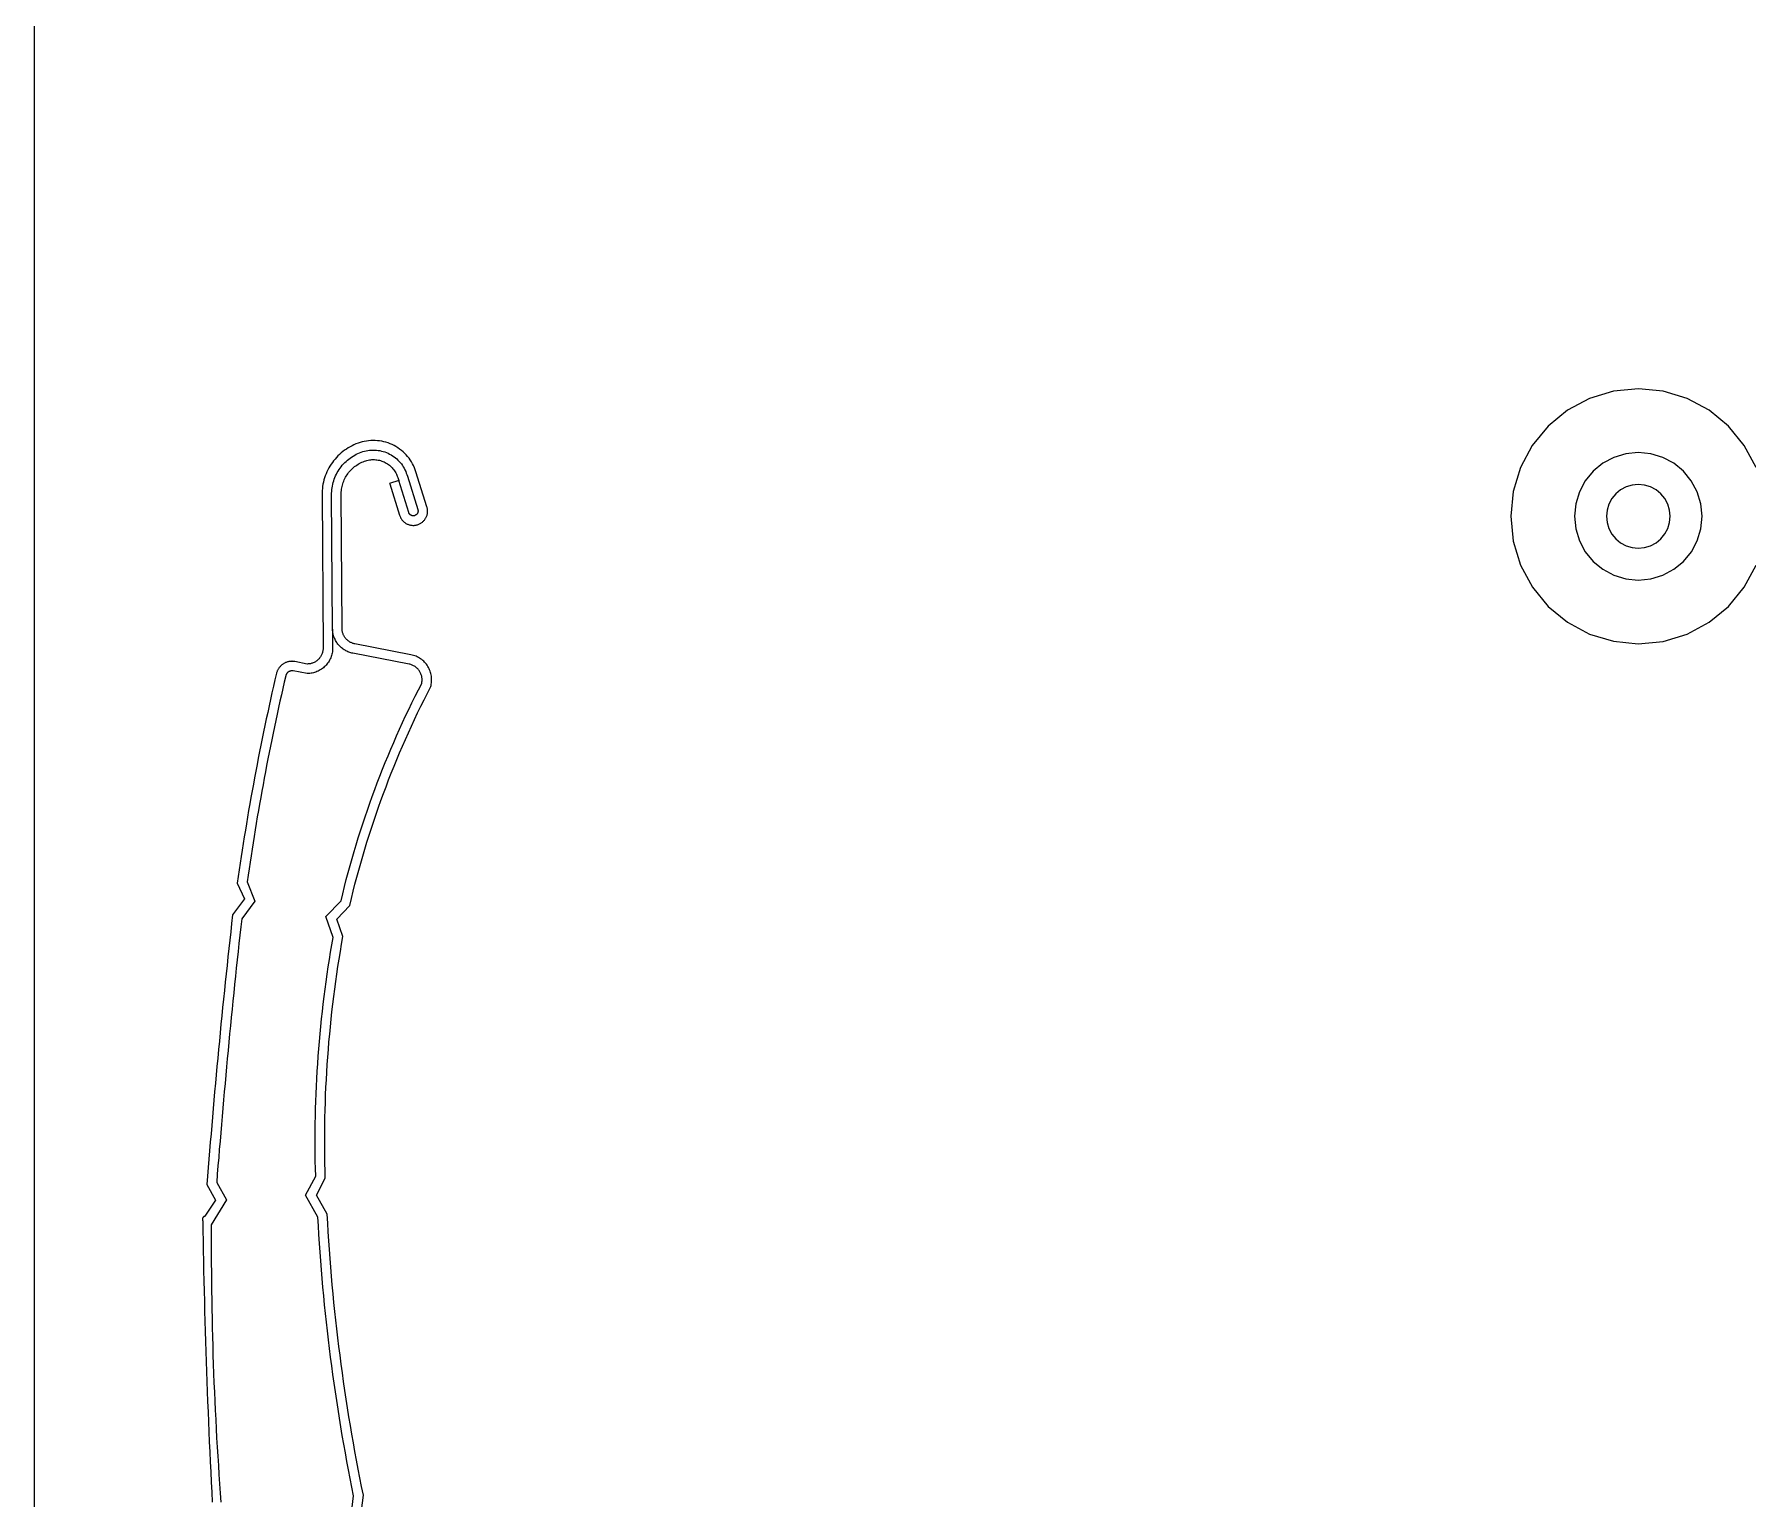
# Model space of a CAD drawing. Header units: centimetres. Extents: x 16433 to 114398, y -50094 to -12305.
# Drawn here: x 66737.44 to 66742.82, y -38604.81 to -38600.21 of the extents above; entities that cross this region are included whole.
import ezdxf

# ---------------------------------------------------------------- set-up
doc = ezdxf.new("R2010")
doc.units = ezdxf.units.CM
doc.header["$LTSCALE"] = 0.5
doc.layers.get('0').update_dxf_attribs({"linetype": 'CONTINUOUS'})
doc.layers.add('0-Coupe A.3', color=7, linetype='CONTINUOUS')

# ---------------------------------------------------------------- blocks, each defined once
blk = doc.blocks.new('Groupe-364-1')
at = {"color": 7, "linetype": 'Continuous', "lineweight": 5}
blk.add_polyline3d([(10393.0286, -46988.468, 0), (10408.2579, -46985.5839, 0)], dxfattribs=at)
blk = doc.blocks.new('Groupe-365-1')
at = {"color": 7, "linetype": 'Continuous', "lineweight": 5}
for points in [[(10403.3088, -46985.5688, 0), (10402.8952, -46985.6499, 0), (10402.8897, -46985.6509, 0), (10402.8841, -46985.6517, 0), (10402.8785, -46985.6523, 0), (10402.8729, -46985.6526, 0), (10402.8673, -46985.6528, 0), (10402.8617, -46985.6527, 0), (10402.8561, -46985.6523, 0), (10402.8505, -46985.6518, 0), (10402.845, -46985.651, 0), (10402.8394, -46985.65, 0), (10402.834, -46985.6488, 0), (10402.8285, -46985.6474, 0), (10402.8232, -46985.6457, 0), (10402.8179, -46985.6439, 0), (10402.8127, -46985.6418, 0), (10402.8075, -46985.6395, 0), (10402.8025, -46985.637, 0), (10402.7976, -46985.6343, 0), (10402.7927, -46985.6315, 0), (10402.788, -46985.6284, 0), (10402.7835, -46985.6251, 0), (10402.779, -46985.6217, 0), (10402.7747, -46985.6181, 0), (10402.7706, -46985.6143, 0), (10402.7666, -46985.6104, 0), (10402.7628, -46985.6063, 0), (10402.7591, -46985.602, 0), (10402.7556, -46985.5976, 0), (10402.7523, -46985.5931, 0), (10402.7492, -46985.5884, 0), (10402.7462, -46985.5836, 0), (10402.7435, -46985.5787, 0), (10402.7411, -46985.5739, 0), (10402.7389, -46985.569, 0), (10402.7369, -46985.5639, 0), (10402.7352, -46985.5588, 0), (10402.7338, -46985.5536, 0), (10402.7326, -46985.5483, 0), (10402.7317, -46985.543, 0), (10402.731, -46985.5377, 0), (10402.7306, -46985.5323, 0), (10402.7305, -46985.5269, 0), (10402.7307, -46985.5215, 0), (10402.731, -46985.5161, 0), (10402.7317, -46985.5107, 0), (10402.7326, -46985.5054, 0), (10402.7338, -46985.5001, 0), (10402.7353, -46985.4949, 0), (10402.737, -46985.4898, 0), (10402.7389, -46985.4848, 0), (10402.7411, -46985.4798, 0), (10402.7435, -46985.475, 0), (10402.7462, -46985.4703, 0), (10402.7491, -46985.4658, 0), (10402.7522, -46985.4613, 0), (10402.7555, -46985.4571, 0), (10402.759, -46985.453, 0), (10402.7628, -46985.4491, 0), (10402.7667, -46985.4454, 0), (10402.7708, -46985.4418, 0), (10402.775, -46985.4385, 0), (10402.7794, -46985.4354, 0), (10402.784, -46985.4325, 0), (10402.7887, -46985.4299, 0), (10402.7935, -46985.4273, 0), (10402.8901, -46985.3757, 0), (10402.8908, -46985.3753, 0), (10402.8915, -46985.375, 0), (10402.8921, -46985.3748, 0), (10402.8928, -46985.3745, 0), (10402.8936, -46985.3743, 0), (10402.8943, -46985.3742, 0), (10402.895, -46985.3741, 0), (10402.8957, -46985.374, 0), (10402.8965, -46985.3739, 0), (10402.8972, -46985.3739, 0), (10402.8979, -46985.3739, 0), (10402.8987, -46985.374, 0), (10402.8994, -46985.3741, 0), (10402.9001, -46985.3742, 0), (10402.9008, -46985.3743, 0), (10402.9016, -46985.3745, 0), (10402.9022, -46985.3748, 0), (10402.9029, -46985.375, 0), (10402.9036, -46985.3753, 0), (10402.9043, -46985.3757, 0), (10402.9049, -46985.376, 0), (10402.9055, -46985.3764, 0), (10402.9061, -46985.3769, 0), (10402.9067, -46985.3773, 0), (10402.9073, -46985.3778, 0), (10402.9078, -46985.3783, 0), (10402.9083, -46985.3788, 0), (10402.9088, -46985.3794, 0), (10402.9092, -46985.38, 0), (10402.9097, -46985.3806, 0), (10402.9101, -46985.3812, 0), (10402.9104, -46985.3818, 0), (10402.9108, -46985.3825, 0), (10402.9111, -46985.3832, 0), (10402.9113, -46985.3839, 0), (10402.9115, -46985.3846, 0), (10402.9117, -46985.3853, 0), (10402.9119, -46985.386, 0), (10402.912, -46985.3867, 0), (10402.9121, -46985.3874, 0), (10402.9122, -46985.3882, 0), (10402.9122, -46985.3889, 0), (10402.9122, -46985.3896, 0), (10402.9121, -46985.3904, 0), (10402.912, -46985.3911, 0), (10402.9119, -46985.3918, 0), (10402.9117, -46985.3925, 0), (10402.9115, -46985.3933, 0), (10402.9113, -46985.394, 0), (10402.911, -46985.3946, 0), (10402.9107, -46985.3953, 0), (10402.9104, -46985.396, 0), (10402.9101, -46985.3966, 0), (10402.9097, -46985.3972, 0), (10402.9092, -46985.3978, 0), (10402.9088, -46985.3984, 0), (10402.9083, -46985.399, 0), (10402.9078, -46985.3995, 0), (10402.9073, -46985.4, 0), (10402.9067, -46985.4005, 0), (10402.9061, -46985.4009, 0), (10402.9055, -46985.4014, 0), (10402.9049, -46985.4018, 0), (10402.9043, -46985.4021, 0), (10402.8116, -46985.4516, 0), (10402.8258, -46985.4781, 0), (10402.827, -46985.4774, 0), (10402.9184, -46985.4286, 0), (10402.9203, -46985.4275, 0), (10402.9222, -46985.4263, 0), (10402.924, -46985.425, 0), (10402.9257, -46985.4237, 0), (10402.9274, -46985.4222, 0), (10402.929, -46985.4207, 0), (10402.9305, -46985.4191, 0), (10402.932, -46985.4175, 0), (10402.9333, -46985.4157, 0), (10402.9346, -46985.4139, 0), (10402.9358, -46985.412, 0), (10402.9369, -46985.4101, 0), (10402.9379, -46985.4081, 0), (10402.9388, -46985.4061, 0), (10402.9396, -46985.4041, 0), (10402.9402, -46985.402, 0), (10402.9408, -46985.3998, 0), (10402.9413, -46985.3977, 0), (10402.9417, -46985.3955, 0), (10402.942, -46985.3933, 0), (10402.9421, -46985.3911, 0), (10402.9422, -46985.3889, 0), (10402.9421, -46985.3867, 0), (10402.942, -46985.3845, 0), (10402.9417, -46985.3823, 0), (10402.9413, -46985.3801, 0), (10402.9408, -46985.378, 0), (10402.9403, -46985.3758, 0), (10402.9396, -46985.3738, 0), (10402.9388, -46985.3717, 0), (10402.9379, -46985.3697, 0), (10402.9369, -46985.3677, 0), (10402.9358, -46985.3658, 0), (10402.9346, -46985.3639, 0), (10402.9333, -46985.3621, 0), (10402.932, -46985.3604, 0), (10402.9305, -46985.3587, 0), (10402.929, -46985.3571, 0), (10402.9274, -46985.3556, 0), (10402.9257, -46985.3541, 0), (10402.924, -46985.3528, 0), (10402.9222, -46985.3515, 0), (10402.9203, -46985.3503, 0), (10402.9184, -46985.3492, 0), (10402.9164, -46985.3482, 0), (10402.9144, -46985.3473, 0), (10402.9124, -46985.3465, 0), (10402.9103, -46985.3458, 0), (10402.9081, -46985.3453, 0), (10402.906, -46985.3448, 0), (10402.9038, -46985.3444, 0), (10402.9016, -46985.3441, 0), (10402.8994, -46985.344, 0), (10402.8972, -46985.3439, 0), (10402.895, -46985.344, 0), (10402.8928, -46985.3441, 0), (10402.8906, -46985.3444, 0), (10402.8884, -46985.3448, 0), (10402.8863, -46985.3452, 0), (10402.8841, -46985.3458, 0), (10402.882, -46985.3465, 0), (10402.88, -46985.3473, 0), (10402.878, -46985.3482, 0), (10402.876, -46985.3492, 0), (10402.7746, -46985.4034, 0), (10402.7686, -46985.4068, 0), (10402.7628, -46985.4105, 0), (10402.7571, -46985.4144, 0), (10402.7517, -46985.4186, 0), (10402.7465, -46985.4231, 0), (10402.7415, -46985.4279, 0), (10402.7368, -46985.4328, 0), (10402.7323, -46985.438, 0), (10402.7281, -46985.4435, 0), (10402.7241, -46985.4491, 0), (10402.7205, -46985.4549, 0), (10402.7171, -46985.4609, 0), (10402.714, -46985.467, 0), (10402.7112, -46985.4733, 0), (10402.7087, -46985.4797, 0), (10402.7066, -46985.4862, 0), (10402.7047, -46985.4928, 0), (10402.7032, -46985.4995, 0), (10402.702, -46985.5063, 0), (10402.7012, -46985.5131, 0), (10402.7007, -46985.52, 0), (10402.7005, -46985.5269, 0), (10402.7007, -46985.5337, 0), (10402.7012, -46985.5406, 0), (10402.702, -46985.5474, 0), (10402.7032, -46985.5542, 0), (10402.7047, -46985.5609, 0), (10402.7065, -46985.5675, 0), (10402.7087, -46985.574, 0), (10402.7112, -46985.5804, 0), (10402.714, -46985.5867, 0), (10402.717, -46985.5929, 0), (10402.7204, -46985.5988, 0), (10402.7239, -46985.6046, 0), (10402.7277, -46985.6103, 0), (10402.7317, -46985.6157, 0), (10402.736, -46985.6211, 0), (10402.7404, -46985.6262, 0), (10402.7451, -46985.6312, 0), (10402.7499, -46985.636, 0), (10402.7549, -46985.6406, 0), (10402.7601, -46985.645, 0), (10402.7655, -46985.6492, 0), (10402.771, -46985.6531, 0), (10402.7767, -46985.6568, 0), (10402.7826, -46985.6603, 0), (10402.7886, -46985.6636, 0), (10402.7947, -46985.6666, 0), (10402.8009, -46985.6694, 0), (10402.8072, -46985.6719, 0), (10402.8136, -46985.6742, 0), (10402.8201, -46985.6762, 0), (10402.8267, -46985.6779, 0), (10402.8333, -46985.6794, 0), (10402.84, -46985.6806, 0), (10402.8468, -46985.6816, 0), (10402.8536, -46985.6822, 0), (10402.8604, -46985.6826, 0), (10402.8672, -46985.6828, 0), (10402.874, -46985.6826, 0), (10402.8808, -46985.6822, 0), (10402.8875, -46985.6815, 0), (10402.8943, -46985.6805, 0), (10402.901, -46985.6793, 0), (10403.372, -46985.587, 0), (10403.3744, -46985.5865, 0), (10403.3769, -46985.5862, 0), (10403.3793, -46985.5861, 0), (10403.3818, -46985.586, 0), (10403.3842, -46985.5861, 0), (10403.3867, -46985.5863, 0), (10403.3891, -46985.5866, 0), (10403.3915, -46985.587, 0), (10403.3939, -46985.5876, 0), (10403.3963, -46985.5882, 0), (10403.3986, -46985.589, 0), (10403.4009, -46985.5899, 0), (10403.4031, -46985.5909, 0), (10403.4053, -46985.592, 0), (10403.4075, -46985.5932, 0), (10403.4095, -46985.5945, 0), (10403.4115, -46985.5959, 0), (10403.4135, -46985.5975, 0), (10403.4153, -46985.5991, 0), (10403.4171, -46985.6008, 0), (10403.4188, -46985.6025, 0), (10403.4204, -46985.6044, 0), (10403.4219, -46985.6064, 0), (10403.4233, -46985.6084, 0), (10403.4246, -46985.6104, 0), (10403.4258, -46985.6126, 0), (10403.4269, -46985.6148, 0), (10403.4279, -46985.617, 0), (10403.4287, -46985.6193, 0), (10403.4295, -46985.6216, 0), (10403.4302, -46985.624, 0), (10403.4307, -46985.6264, 0), (10403.4305, -46985.6658, 0), (10403.4305, -46985.6661, 0), (10403.4305, -46985.6665, 0), (10403.4305, -46985.6669, 0), (10403.4306, -46985.6672, 0), (10403.4306, -46985.6676, 0), (10403.4306, -46985.668, 0), (10403.4306, -46985.6683, 0), (10403.4306, -46985.6687, 0), (10403.4306, -46985.6691, 0), (10403.4307, -46985.6694, 0), (10403.4307, -46985.6698, 0), (10403.4307, -46985.6702, 0), (10403.4307, -46985.6705, 0), (10403.4308, -46985.6709, 0), (10403.4308, -46985.6713, 0), (10403.4309, -46985.6716, 0), (10403.4309, -46985.672, 0), (10403.431, -46985.6724, 0), (10403.431, -46985.6727, 0), (10403.4311, -46985.6731, 0), (10403.4311, -46985.6735, 0), (10403.4312, -46985.6738, 0), (10403.4312, -46985.6742, 0), (10403.4313, -46985.6745, 0), (10403.4313, -46985.6749, 0), (10403.4314, -46985.6753, 0), (10403.4315, -46985.6756, 0), (10403.4316, -46985.676, 0), (10403.4316, -46985.6764, 0), (10403.4317, -46985.6767, 0), (10403.4318, -46985.6771, 0), (10403.4319, -46985.6774, 0), (10403.4324, -46985.6794, 0), (10403.4329, -46985.6813, 0), (10403.4336, -46985.6832, 0), (10403.4343, -46985.685, 0), (10403.4351, -46985.6868, 0), (10403.436, -46985.6886, 0), (10403.4369, -46985.6904, 0), (10403.4379, -46985.6921, 0), (10403.439, -46985.6938, 0), (10403.4402, -46985.6954, 0), (10403.4414, -46985.697, 0), (10403.4426, -46985.6986, 0), (10403.444, -46985.7, 0), (10403.4454, -46985.7015, 0), (10403.4468, -46985.7028, 0), (10403.4483, -46985.7042, 0), (10403.4498, -46985.7054, 0), (10403.4514, -46985.7066, 0), (10403.4531, -46985.7077, 0), (10403.4548, -46985.7088, 0), (10403.4565, -46985.7098, 0), (10403.4583, -46985.7107, 0), (10403.4601, -46985.7116, 0), (10403.4619, -46985.7123, 0), (10403.4638, -46985.7131, 0), (10403.4657, -46985.7137, 0), (10403.4676, -46985.7142, 0), (10403.4695, -46985.7147, 0), (10403.4715, -46985.7151, 0), (10403.4734, -46985.7154, 0), (10403.4754, -46985.7157, 0), (10403.4774, -46985.7159, 0), (10403.4983, -46985.7167, 0), (10403.5192, -46985.7175, 0), (10403.5401, -46985.7182, 0), (10403.5611, -46985.7189, 0), (10403.582, -46985.7195, 0), (10403.6029, -46985.72, 0), (10403.6238, -46985.7205, 0), (10403.6447, -46985.721, 0), (10403.6657, -46985.7214, 0), (10403.6866, -46985.7217, 0), (10403.7075, -46985.7219, 0), (10403.7284, -46985.7221, 0), (10403.7494, -46985.7223, 0), (10403.7703, -46985.7224, 0), (10403.7912, -46985.7224, 0), (10403.8121, -46985.7224, 0), (10403.8331, -46985.7223, 0), (10403.854, -46985.7222, 0), (10403.8749, -46985.7219, 0), (10403.8958, -46985.7217, 0), (10403.9168, -46985.7214, 0), (10403.9377, -46985.721, 0), (10403.9586, -46985.7206, 0), (10403.9795, -46985.7201, 0), (10404.0004, -46985.7195, 0), (10404.0214, -46985.7189, 0), (10404.0423, -46985.7182, 0), (10404.0632, -46985.7175, 0), (10404.0841, -46985.7167, 0), (10404.105, -46985.7159, 0), (10404.1259, -46985.715, 0), (10404.1468, -46985.714, 0), (10404.1916, -46985.6825, 0), (10404.248, -46985.7102, 0), (10404.248, -46985.7102, 0), (10404.2744, -46985.7082, 0), (10404.3009, -46985.7061, 0), (10404.3274, -46985.7041, 0), (10404.3538, -46985.702, 0), (10404.3803, -46985.6999, 0), (10404.4068, -46985.6977, 0), (10404.4332, -46985.6956, 0), (10404.4597, -46985.6934, 0), (10404.4861, -46985.6911, 0), (10404.5126, -46985.6889, 0), (10404.539, -46985.6866, 0), (10404.5655, -46985.6843, 0), (10404.5919, -46985.6819, 0), (10404.6184, -46985.6795, 0), (10404.6448, -46985.6771, 0), (10404.6712, -46985.6747, 0), (10404.6977, -46985.6722, 0), (10404.7241, -46985.6697, 0), (10404.7505, -46985.6672, 0), (10404.7769, -46985.6646, 0), (10404.8034, -46985.6621, 0), (10404.8298, -46985.6594, 0), (10404.8562, -46985.6568, 0), (10404.8826, -46985.6541, 0), (10404.909, -46985.6514, 0), (10404.9354, -46985.6487, 0), (10404.9618, -46985.6459, 0), (10404.9882, -46985.6431, 0), (10405.0146, -46985.6403, 0), (10405.041, -46985.6375, 0), (10405.0674, -46985.6346, 0), (10405.0938, -46985.6317, 0), (10405.1378, -46985.5964, 0), (10405.1933, -46985.6197, 0), (10405.1936, -46985.6202, 0), (10405.1938, -46985.6207, 0), (10405.1941, -46985.6212, 0), (10405.1944, -46985.6216, 0), (10405.1947, -46985.6221, 0), (10405.1951, -46985.6225, 0), (10405.1954, -46985.6229, 0), (10405.1958, -46985.6232, 0), (10405.1963, -46985.6236, 0), (10405.1967, -46985.6239, 0), (10405.1972, -46985.6242, 0), (10405.1976, -46985.6245, 0), (10405.1981, -46985.6247, 0), (10405.1986, -46985.6249, 0), (10405.1991, -46985.6251, 0), (10405.1996, -46985.6253, 0), (10405.2002, -46985.6254, 0), (10405.2007, -46985.6255, 0), (10405.2013, -46985.6255, 0), (10405.2018, -46985.6256, 0), (10405.2023, -46985.6256, 0), (10405.2029, -46985.6255, 0), (10405.2034, -46985.6255, 0), (10405.204, -46985.6254, 0), (10405.2045, -46985.6253, 0), (10405.205, -46985.6251, 0), (10405.2055, -46985.6249, 0), (10405.206, -46985.6247, 0), (10405.2065, -46985.6245, 0), (10405.207, -46985.6242, 0), (10405.2074, -46985.6239, 0), (10405.2079, -46985.6236, 0), (10405.2388, -46985.6172, 0), (10405.2697, -46985.6108, 0), (10405.3006, -46985.6044, 0), (10405.3315, -46985.5979, 0), (10405.3624, -46985.5914, 0), (10405.3932, -46985.5849, 0), (10405.4241, -46985.5782, 0), (10405.4549, -46985.5716, 0), (10405.4858, -46985.5649, 0), (10405.5166, -46985.5582, 0), (10405.5474, -46985.5514, 0), (10405.5783, -46985.5446, 0), (10405.6091, -46985.5377, 0), (10405.6399, -46985.5308, 0), (10405.6706, -46985.5239, 0), (10405.7014, -46985.5169, 0), (10405.7322, -46985.5099, 0), (10405.7629, -46985.5028, 0), (10405.7937, -46985.4957, 0), (10405.8244, -46985.4885, 0), (10405.8552, -46985.4813, 0), (10405.8859, -46985.4741, 0), (10405.9166, -46985.4668, 0), (10405.9473, -46985.4595, 0), (10405.978, -46985.4521, 0), (10406.0087, -46985.4447, 0), (10406.0393, -46985.4372, 0), (10406.07, -46985.4297, 0)], [(10406.0329, -46984.9638, 0), (10405.9601, -46984.968, 0), (10405.9344, -46984.9786, 0), (10405.9086, -46984.989, 0), (10405.8828, -46984.9992, 0), (10405.8569, -46985.0094, 0), (10405.831, -46985.0194, 0), (10405.8051, -46985.0293, 0), (10405.779, -46985.0391, 0), (10405.753, -46985.0488, 0), (10405.7269, -46985.0583, 0), (10405.7007, -46985.0678, 0), (10405.6745, -46985.077, 0), (10405.6483, -46985.0862, 0), (10405.622, -46985.0953, 0), (10405.5957, -46985.1042, 0), (10405.5693, -46985.113, 0), (10405.5429, -46985.1217, 0), (10405.5165, -46985.1302, 0), (10405.49, -46985.1387, 0), (10405.4635, -46985.147, 0), (10405.4369, -46985.1552, 0), (10405.4103, -46985.1632, 0), (10405.3837, -46985.1712, 0), (10405.357, -46985.179, 0), (10405.3303, -46985.1866, 0), (10405.3035, -46985.1942, 0), (10405.2767, -46985.2016, 0), (10405.2499, -46985.2089, 0), (10405.2231, -46985.2161, 0), (10405.1962, -46985.2232, 0), (10405.1693, -46985.2301, 0), (10405.1423, -46985.2369, 0), (10405.1153, -46985.2435, 0), (10405.0627, -46985.2879, 0), (10405.0058, -46985.2704, 0), (10404.9826, -46985.2755, 0), (10404.9593, -46985.2805, 0), (10404.9359, -46985.2853, 0), (10404.9126, -46985.2899, 0), (10404.8892, -46985.2944, 0), (10404.8658, -46985.2987, 0), (10404.8424, -46985.3029, 0), (10404.8189, -46985.3069, 0), (10404.7954, -46985.3108, 0), (10404.7719, -46985.3145, 0), (10404.7484, -46985.3181, 0), (10404.7248, -46985.3215, 0), (10404.7012, -46985.3247, 0), (10404.6776, -46985.3278, 0), (10404.654, -46985.3308, 0), (10404.6304, -46985.3336, 0), (10404.6067, -46985.3362, 0), (10404.583, -46985.3387, 0), (10404.5593, -46985.341, 0), (10404.5356, -46985.3432, 0), (10404.5119, -46985.3452, 0), (10404.4882, -46985.3471, 0), (10404.4644, -46985.3488, 0), (10404.4407, -46985.3503, 0), (10404.4169, -46985.3517, 0), (10404.3931, -46985.353, 0), (10404.3693, -46985.3541, 0), (10404.3456, -46985.355, 0), (10404.3218, -46985.3558, 0), (10404.298, -46985.3564, 0), (10404.2742, -46985.3569, 0), (10404.2504, -46985.3572, 0), (10404.1996, -46985.3862, 0), (10404.1504, -46985.3545, 0), (10404.1275, -46985.3534, 0), (10404.1046, -46985.3521, 0), (10404.0817, -46985.3507, 0), (10404.0588, -46985.3491, 0), (10404.0359, -46985.3473, 0), (10404.0131, -46985.3453, 0), (10403.9902, -46985.3431, 0), (10403.9674, -46985.3408, 0), (10403.9446, -46985.3383, 0), (10403.9218, -46985.3356, 0), (10403.8991, -46985.3328, 0), (10403.8763, -46985.3297, 0), (10403.8536, -46985.3265, 0), (10403.8309, -46985.3231, 0), (10403.8083, -46985.3196, 0), (10403.7856, -46985.3158, 0), (10403.763, -46985.3119, 0), (10403.7405, -46985.3079, 0), (10403.7179, -46985.3036, 0), (10403.6954, -46985.2992, 0), (10403.6729, -46985.2946, 0), (10403.6505, -46985.2898, 0), (10403.6281, -46985.2848, 0), (10403.6057, -46985.2797, 0), (10403.5834, -46985.2744, 0), (10403.5611, -46985.269, 0), (10403.5389, -46985.2633, 0), (10403.5167, -46985.2575, 0), (10403.4946, -46985.2515, 0), (10403.4725, -46985.2454, 0), (10403.4504, -46985.239, 0), (10403.4284, -46985.2325, 0), (10403.4243, -46985.2323, 0), (10403.4202, -46985.2323, 0), (10403.416, -46985.2325, 0), (10403.4119, -46985.2329, 0), (10403.4078, -46985.2335, 0), (10403.4038, -46985.2343, 0), (10403.3998, -46985.2353, 0), (10403.3959, -46985.2365, 0), (10403.392, -46985.238, 0), (10403.3882, -46985.2396, 0), (10403.3845, -46985.2414, 0), (10403.3809, -46985.2434, 0), (10403.3774, -46985.2456, 0), (10403.374, -46985.248, 0), (10403.3708, -46985.2505, 0), (10403.3676, -46985.2533, 0), (10403.3647, -46985.2561, 0), (10403.3619, -46985.2591, 0), (10403.3592, -46985.2623, 0), (10403.3567, -46985.2656, 0), (10403.3544, -46985.269, 0), (10403.3522, -46985.2725, 0), (10403.3503, -46985.2762, 0), (10403.3485, -46985.2799, 0), (10403.3469, -46985.2837, 0), (10403.3456, -46985.2876, 0), (10403.3444, -46985.2916, 0), (10403.3434, -46985.2956, 0), (10403.3427, -46985.2996, 0), (10403.3421, -46985.3037, 0), (10403.3418, -46985.3078, 0), (10403.3417, -46985.312, 0), (10403.341, -46985.4909, 0), (10403.3409, -46985.4931, 0), (10403.3408, -46985.4952, 0), (10403.3406, -46985.4974, 0), (10403.3402, -46985.4995, 0), (10403.3398, -46985.5016, 0), (10403.3393, -46985.5037, 0), (10403.3387, -46985.5057, 0), (10403.338, -46985.5078, 0), (10403.3372, -46985.5098, 0), (10403.3364, -46985.5117, 0), (10403.3354, -46985.5137, 0), (10403.3344, -46985.5155, 0), (10403.3333, -46985.5174, 0), (10403.3321, -46985.5192, 0), (10403.3309, -46985.5209, 0), (10403.3295, -46985.5226, 0), (10403.3281, -46985.5242, 0), (10403.3267, -46985.5258, 0), (10403.3251, -46985.5273, 0), (10403.3235, -46985.5287, 0), (10403.3219, -46985.5301, 0), (10403.3202, -46985.5314, 0), (10403.3184, -46985.5326, 0), (10403.3166, -46985.5337, 0), (10403.3147, -46985.5348, 0), (10403.3128, -46985.5357, 0), (10403.3108, -46985.5366, 0), (10403.3089, -46985.5375, 0), (10403.3068, -46985.5382, 0), (10403.3048, -46985.5388, 0), (10403.3027, -46985.5394, 0), (10403.3006, -46985.5398, 0), (10402.8894, -46985.6204, 0), (10402.8851, -46985.6213, 0), (10402.8807, -46985.6219, 0), (10402.8763, -46985.6224, 0), (10402.8719, -46985.6226, 0), (10402.8675, -46985.6228, 0), (10402.8631, -46985.6227, 0), (10402.8587, -46985.6224, 0), (10402.8543, -46985.622, 0), (10402.8499, -46985.6214, 0), (10402.8455, -46985.6206, 0), (10402.8412, -46985.6197, 0), (10402.8369, -46985.6186, 0), (10402.8327, -46985.6173, 0), (10402.8285, -46985.6158, 0), (10402.8244, -46985.6142, 0), (10402.8204, -46985.6124, 0), (10402.8164, -46985.6105, 0), (10402.8125, -46985.6083, 0), (10402.8087, -46985.6061, 0), (10402.805, -46985.6037, 0), (10402.8014, -46985.6011, 0), (10402.798, -46985.5984, 0), (10402.7946, -46985.5956, 0), (10402.7913, -46985.5926, 0), (10402.7882, -46985.5895, 0), (10402.7851, -46985.5863, 0), (10402.7823, -46985.5829, 0), (10402.7795, -46985.5794, 0), (10402.7769, -46985.5759, 0), (10402.7744, -46985.5722, 0), (10402.7721, -46985.5684, 0), (10402.77, -46985.5646, 0), (10402.7682, -46985.5611, 0), (10402.7666, -46985.5575, 0), (10402.7652, -46985.5538, 0), (10402.764, -46985.5501, 0), (10402.7629, -46985.5463, 0), (10402.7621, -46985.5425, 0), (10402.7614, -46985.5386, 0), (10402.7609, -46985.5347, 0), (10402.7606, -46985.5308, 0), (10402.7605, -46985.5269, 0), (10402.7606, -46985.5229, 0), (10402.7609, -46985.519, 0), (10402.7614, -46985.5151, 0), (10402.7621, -46985.5113, 0), (10402.7629, -46985.5074, 0), (10402.764, -46985.5036, 0), (10402.7652, -46985.4999, 0), (10402.7666, -46985.4963, 0), (10402.7682, -46985.4927, 0), (10402.77, -46985.4892, 0), (10402.7719, -46985.4857, 0), (10402.774, -46985.4824, 0), (10402.7763, -46985.4792, 0), (10402.7787, -46985.4761, 0), (10402.7813, -46985.4731, 0), (10402.784, -46985.4703, 0), (10402.7868, -46985.4676, 0), (10402.7898, -46985.465, 0), (10402.7929, -46985.4626, 0), (10402.7961, -46985.4604, 0), (10402.7994, -46985.4583, 0), (10402.8028, -46985.4563, 0), (10402.8116, -46985.4516, 0)], [(10406.0486, -46984.9929, 0), (10405.9682, -46984.9976, 0), (10405.9426, -46985.008, 0), (10405.917, -46985.0183, 0), (10405.8914, -46985.0284, 0), (10405.8657, -46985.0385, 0), (10405.8399, -46985.0484, 0), (10405.8141, -46985.0582, 0), (10405.7883, -46985.0679, 0), (10405.7624, -46985.0774, 0), (10405.7365, -46985.0869, 0), (10405.7105, -46985.0962, 0), (10405.6845, -46985.1054, 0), (10405.6585, -46985.1145, 0), (10405.6324, -46985.1234, 0), (10405.6063, -46985.1323, 0), (10405.5801, -46985.141, 0), (10405.5539, -46985.1496, 0), (10405.5276, -46985.1581, 0), (10405.5014, -46985.1665, 0), (10405.475, -46985.1747, 0), (10405.4487, -46985.1828, 0), (10405.4223, -46985.1908, 0), (10405.3958, -46985.1987, 0), (10405.3694, -46985.2065, 0), (10405.3428, -46985.2141, 0), (10405.3163, -46985.2216, 0), (10405.2897, -46985.229, 0), (10405.2631, -46985.2363, 0), (10405.2365, -46985.2434, 0), (10405.2098, -46985.2504, 0), (10405.1831, -46985.2573, 0), (10405.1564, -46985.2641, 0), (10405.1296, -46985.2708, 0), (10405.0695, -46985.3214, 0), (10405.0046, -46985.3014, 0), (10404.9816, -46985.3064, 0), (10404.9586, -46985.3112, 0), (10404.9355, -46985.3159, 0), (10404.9124, -46985.3204, 0), (10404.8893, -46985.3248, 0), (10404.8662, -46985.3291, 0), (10404.8431, -46985.3332, 0), (10404.8199, -46985.3371, 0), (10404.7967, -46985.3409, 0), (10404.7734, -46985.3446, 0), (10404.7502, -46985.3481, 0), (10404.7269, -46985.3514, 0), (10404.7036, -46985.3546, 0), (10404.6803, -46985.3577, 0), (10404.657, -46985.3606, 0), (10404.6336, -46985.3634, 0), (10404.6102, -46985.366, 0), (10404.5869, -46985.3684, 0), (10404.5635, -46985.3707, 0), (10404.54, -46985.3729, 0), (10404.5166, -46985.3749, 0), (10404.4932, -46985.3768, 0), (10404.4697, -46985.3785, 0), (10404.4463, -46985.3801, 0), (10404.4228, -46985.3815, 0), (10404.3993, -46985.3827, 0), (10404.3758, -46985.3839, 0), (10404.3523, -46985.3848, 0), (10404.3288, -46985.3856, 0), (10404.3053, -46985.3863, 0), (10404.2818, -46985.3868, 0), (10404.2583, -46985.3872, 0), (10404.1986, -46985.4213, 0), (10404.1408, -46985.384, 0), (10404.1181, -46985.3829, 0), (10404.0953, -46985.3816, 0), (10404.0726, -46985.3801, 0), (10404.0499, -46985.3784, 0), (10404.0271, -46985.3766, 0), (10404.0044, -46985.3745, 0), (10403.9817, -46985.3724, 0), (10403.9591, -46985.37, 0), (10403.9364, -46985.3675, 0), (10403.9138, -46985.3648, 0), (10403.8912, -46985.3619, 0), (10403.8686, -46985.3589, 0), (10403.846, -46985.3557, 0), (10403.8235, -46985.3523, 0), (10403.801, -46985.3487, 0), (10403.7785, -46985.345, 0), (10403.756, -46985.3411, 0), (10403.7336, -46985.337, 0), (10403.7112, -46985.3328, 0), (10403.6889, -46985.3284, 0), (10403.6665, -46985.3238, 0), (10403.6442, -46985.319, 0), (10403.622, -46985.3141, 0), (10403.5998, -46985.309, 0), (10403.5776, -46985.3038, 0), (10403.5555, -46985.2984, 0), (10403.5334, -46985.2928, 0), (10403.5113, -46985.287, 0), (10403.4893, -46985.2811, 0), (10403.4673, -46985.275, 0), (10403.4454, -46985.2687, 0), (10403.4236, -46985.2623, 0), (10403.421, -46985.2623, 0), (10403.4185, -46985.2624, 0), (10403.416, -46985.2626, 0), (10403.4136, -46985.2629, 0), (10403.4111, -46985.2634, 0), (10403.4087, -46985.264, 0), (10403.4063, -46985.2647, 0), (10403.4039, -46985.2655, 0), (10403.4016, -46985.2665, 0), (10403.3993, -46985.2675, 0), (10403.3971, -46985.2687, 0), (10403.3949, -46985.27, 0), (10403.3928, -46985.2714, 0), (10403.3908, -46985.2729, 0), (10403.3889, -46985.2745, 0), (10403.387, -46985.2762, 0), (10403.3853, -46985.278, 0), (10403.3836, -46985.2798, 0), (10403.382, -46985.2818, 0), (10403.3806, -46985.2838, 0), (10403.3792, -46985.2859, 0), (10403.3779, -46985.2881, 0), (10403.3768, -46985.2903, 0), (10403.3757, -46985.2926, 0), (10403.3748, -46985.2949, 0), (10403.374, -46985.2973, 0), (10403.3733, -46985.2997, 0), (10403.3727, -46985.3021, 0), (10403.3723, -46985.3046, 0), (10403.3719, -46985.3071, 0), (10403.3717, -46985.3096, 0), (10403.3717, -46985.3121, 0), (10403.371, -46985.4921, 0), (10403.3709, -46985.4954, 0), (10403.3706, -46985.4987, 0), (10403.3702, -46985.502, 0), (10403.3697, -46985.5053, 0), (10403.369, -46985.5085, 0), (10403.3682, -46985.5117, 0), (10403.3673, -46985.5148, 0), (10403.3662, -46985.518, 0), (10403.365, -46985.521, 0), (10403.3637, -46985.5241, 0), (10403.3623, -46985.527, 0), (10403.3607, -46985.5299, 0), (10403.3591, -46985.5328, 0), (10403.3573, -46985.5356, 0), (10403.3554, -46985.5382, 0), (10403.3534, -46985.5409, 0), (10403.3512, -46985.5434, 0), (10403.349, -46985.5458, 0), (10403.3467, -46985.5482, 0), (10403.3443, -46985.5504, 0), (10403.3418, -46985.5526, 0), (10403.3392, -46985.5546, 0), (10403.3365, -46985.5565, 0), (10403.3338, -46985.5584, 0), (10403.331, -46985.5601, 0), (10403.3281, -46985.5616, 0), (10403.3251, -46985.5631, 0), (10403.3221, -46985.5645, 0), (10403.319, -46985.5657, 0), (10403.3159, -46985.5668, 0), (10403.3128, -46985.5677, 0), (10403.3096, -46985.5686, 0), (10403.3088, -46985.5688, 0), (10403.3668, -46985.5574, 0), (10403.3707, -46985.5568, 0), (10403.3746, -46985.5563, 0), (10403.3785, -46985.5561, 0), (10403.3824, -46985.556, 0), (10403.3863, -46985.5562, 0), (10403.3902, -46985.5565, 0), (10403.3941, -46985.557, 0), (10403.3979, -46985.5577, 0), (10403.4017, -46985.5586, 0), (10403.4055, -46985.5597, 0), (10403.4092, -46985.5609, 0), (10403.4128, -46985.5623, 0), (10403.4164, -46985.564, 0), (10403.4198, -46985.5657, 0), (10403.4232, -46985.5677, 0), (10403.4265, -46985.5698, 0), (10403.4297, -46985.5721, 0), (10403.4327, -46985.5745, 0), (10403.4357, -46985.5771, 0), (10403.4385, -46985.5798, 0), (10403.4412, -46985.5826, 0), (10403.4437, -46985.5856, 0), (10403.4461, -46985.5887, 0), (10403.4483, -46985.5919, 0), (10403.4504, -46985.5952, 0), (10403.4523, -46985.5986, 0), (10403.4541, -46985.6021, 0), (10403.4556, -46985.6057, 0), (10403.457, -46985.6093, 0), (10403.4583, -46985.613, 0), (10403.4593, -46985.6168, 0), (10403.4601, -46985.6206, 0), (10403.4605, -46985.6659, 0), (10403.4606, -46985.6668, 0), (10403.4606, -46985.6678, 0), (10403.4607, -46985.6687, 0), (10403.4609, -46985.6696, 0), (10403.4611, -46985.6706, 0), (10403.4613, -46985.6715, 0), (10403.4616, -46985.6724, 0), (10403.4619, -46985.6733, 0), (10403.4623, -46985.6741, 0), (10403.4627, -46985.675, 0), (10403.4632, -46985.6758, 0), (10403.4636, -46985.6766, 0), (10403.4642, -46985.6774, 0), (10403.4647, -46985.6782, 0), (10403.4653, -46985.6789, 0), (10403.4659, -46985.6796, 0), (10403.4666, -46985.6803, 0), (10403.4673, -46985.6809, 0), (10403.468, -46985.6815, 0), (10403.4688, -46985.6821, 0), (10403.4695, -46985.6827, 0), (10403.4703, -46985.6832, 0), (10403.4712, -46985.6836, 0), (10403.472, -46985.684, 0), (10403.4729, -46985.6844, 0), (10403.4738, -46985.6848, 0), (10403.4747, -46985.6851, 0), (10403.4756, -46985.6853, 0), (10403.4765, -46985.6855, 0), (10403.4774, -46985.6857, 0), (10403.4784, -46985.6858, 0), (10403.4793, -46985.6859, 0), (10403.4998, -46985.6867, 0), (10403.5204, -46985.6875, 0), (10403.5409, -46985.6882, 0), (10403.5615, -46985.6889, 0), (10403.582, -46985.6895, 0), (10403.6026, -46985.69, 0), (10403.6231, -46985.6905, 0), (10403.6437, -46985.6909, 0), (10403.6642, -46985.6913, 0), (10403.6848, -46985.6916, 0), (10403.7053, -46985.6919, 0), (10403.7259, -46985.6921, 0), (10403.7464, -46985.6922, 0), (10403.767, -46985.6923, 0), (10403.7876, -46985.6923, 0), (10403.8081, -46985.6923, 0), (10403.8287, -46985.6922, 0), (10403.8492, -46985.6921, 0), (10403.8698, -46985.6919, 0), (10403.8903, -46985.6917, 0), (10403.9109, -46985.6914, 0), (10403.9314, -46985.691, 0), (10403.952, -46985.6906, 0), (10403.9725, -46985.6901, 0), (10403.9931, -46985.6896, 0), (10404.0136, -46985.689, 0), (10404.0342, -46985.6884, 0), (10404.0547, -46985.6877, 0), (10404.0753, -46985.6869, 0), (10404.0958, -46985.6861, 0), (10404.1164, -46985.6852, 0), (10404.1369, -46985.6843, 0), (10404.1925, -46985.6495, 0), (10404.2543, -46985.6798, 0), (10404.2802, -46985.6779, 0), (10404.3061, -46985.6758, 0), (10404.332, -46985.6738, 0), (10404.3578, -46985.6717, 0), (10404.3837, -46985.6696, 0), (10404.4096, -46985.6675, 0), (10404.4355, -46985.6654, 0), (10404.4614, -46985.6632, 0), (10404.4873, -46985.661, 0), (10404.5131, -46985.6588, 0), (10404.539, -46985.6565, 0), (10404.5649, -46985.6542, 0), (10404.5908, -46985.6519, 0), (10404.6166, -46985.6496, 0), (10404.6425, -46985.6472, 0), (10404.6684, -46985.6448, 0), (10404.6942, -46985.6424, 0), (10404.7201, -46985.6399, 0), (10404.7459, -46985.6375, 0), (10404.7718, -46985.635, 0), (10404.7976, -46985.6324, 0), (10404.8235, -46985.6299, 0), (10404.8493, -46985.6273, 0), (10404.8752, -46985.6247, 0), (10404.901, -46985.6221, 0), (10404.9268, -46985.6194, 0), (10404.9527, -46985.6167, 0), (10404.9785, -46985.614, 0), (10405.0043, -46985.6112, 0), (10405.0302, -46985.6085, 0), (10405.056, -46985.6057, 0), (10405.0818, -46985.6028, 0), (10405.1295, -46985.5625, 0), (10405.2161, -46985.5949, 0), (10405.277, -46985.5832, 0), (10405.3053, -46985.5778, 0), (10405.3337, -46985.5723, 0), (10405.362, -46985.5668, 0), (10405.3904, -46985.5612, 0), (10405.4187, -46985.5554, 0), (10405.447, -46985.5497, 0), (10405.4753, -46985.5438, 0), (10405.5035, -46985.5379, 0), (10405.5318, -46985.5319, 0), (10405.56, -46985.5258, 0), (10405.5883, -46985.5196, 0), (10405.6165, -46985.5134, 0), (10405.6446, -46985.507, 0), (10405.6728, -46985.5006, 0), (10405.701, -46985.4942, 0), (10405.7291, -46985.4876, 0), (10405.7572, -46985.481, 0), (10405.7853, -46985.4743, 0), (10405.8134, -46985.4675, 0), (10405.8415, -46985.4607, 0), (10405.8695, -46985.4538, 0), (10405.8975, -46985.4468, 0), (10405.9255, -46985.4397, 0), (10405.9535, -46985.4325, 0), (10405.9815, -46985.4253, 0), (10406.0094, -46985.418, 0), (10406.0374, -46985.4106, 0), (10406.0653, -46985.4032, 0)]]:
    blk.add_polyline3d(points, dxfattribs=at)
blk = doc.blocks.new('Groupe-367-1')
at = {"color": 7}
blk.add_blockref('Groupe-365-1', (0, 0), dxfattribs=at)
blk = doc.blocks.new('Groupe-368-1')
at = {"color": 7, "linetype": 'Continuous', "lineweight": 5}
for points in [[(10402.2726, -46982.0023, 0), (10402.3479, -46981.9802, 0), (10402.4174, -46981.9439, 0), (10402.4784, -46981.8947, 0), (10402.5287, -46981.8346, 0), (10402.5663, -46981.7658, 0), (10402.5898, -46981.6909, 0), (10402.5982, -46981.613, 0), (10402.5912, -46981.5349, 0), (10402.5692, -46981.4596, 0), (10402.5328, -46981.3901, 0), (10402.4836, -46981.3291, 0), (10402.4235, -46981.2788, 0), (10402.3547, -46981.2412, 0), (10402.2799, -46981.2177, 0)], [(10401.9791, -46981.2747, 0), (10401.918, -46981.3239, 0), (10401.8677, -46981.384, 0), (10401.8301, -46981.4528, 0), (10401.8066, -46981.5277, 0), (10401.7982, -46981.6056, 0), (10401.8052, -46981.6837, 0), (10401.8273, -46981.759, 0), (10401.8636, -46981.8285, 0), (10401.9128, -46981.8895, 0), (10401.9729, -46981.9398, 0), (10402.0418, -46981.9774, 0), (10402.1166, -46982.0009, 0), (10402.1945, -46982.0093, 0), (10402.2726, -46982.0023, 0)], [(10402.2354, -46981.8058, 0), (10402.2731, -46981.7948, 0), (10402.3078, -46981.7766, 0), (10402.3383, -46981.752, 0), (10402.3635, -46981.7219, 0), (10402.3823, -46981.6875, 0), (10402.394, -46981.6501, 0), (10402.3982, -46981.6111, 0), (10402.3947, -46981.5721, 0), (10402.3837, -46981.5345, 0), (10402.3655, -46981.4997, 0), (10402.3409, -46981.4692, 0), (10402.3109, -46981.444, 0), (10402.2765, -46981.4252, 0), (10402.239, -46981.4135, 0), (10402.2001, -46981.4093, 0), (10402.161, -46981.4128, 0), (10402.1234, -46981.4238, 0), (10402.0886, -46981.442, 0), (10402.0581, -46981.4666, 0), (10402.033, -46981.4967, 0), (10402.0142, -46981.5311, 0), (10402.0024, -46981.5685, 0), (10401.9982, -46981.6075, 0), (10402.0017, -46981.6465, 0), (10402.0127, -46981.6841, 0), (10402.0309, -46981.7189, 0), (10402.0555, -46981.7494, 0), (10402.0856, -46981.7746, 0), (10402.12, -46981.7934, 0), (10402.1574, -46981.8051, 0), (10402.1964, -46981.8093, 0), (10402.2354, -46981.8058, 0)], [(10402.2168, -46981.7075, 0), (10402.2356, -46981.702, 0), (10402.253, -46981.6929, 0), (10402.2683, -46981.6806, 0), (10402.2809, -46981.6656, 0), (10402.2903, -46981.6484, 0), (10402.2961, -46981.6297, 0), (10402.2982, -46981.6102, 0), (10402.2965, -46981.5907, 0), (10402.291, -46981.5719, 0), (10402.2819, -46981.5545, 0), (10402.2696, -46981.5392, 0), (10402.2545, -46981.5267, 0), (10402.2373, -46981.5173, 0), (10402.2186, -46981.5114, 0), (10402.1991, -46981.5093, 0), (10402.1796, -46981.511, 0), (10402.1608, -46981.5166, 0), (10402.1434, -46981.5256, 0), (10402.1282, -46981.5379, 0), (10402.1156, -46981.553, 0), (10402.1062, -46981.5702, 0), (10402.1003, -46981.5889, 0), (10402.0982, -46981.6084, 0), (10402.1, -46981.6279, 0), (10402.1055, -46981.6467, 0), (10402.1146, -46981.6641, 0), (10402.1269, -46981.6793, 0), (10402.1419, -46981.6919, 0), (10402.1591, -46981.7013, 0), (10402.1778, -46981.7072, 0), (10402.1973, -46981.7093, 0), (10402.2168, -46981.7075, 0)]]:
    blk.add_polyline3d(points, dxfattribs=at)
blk = doc.blocks.new('Groupe-369-1')
at = {"color": 7}
for name in ['Groupe-368-1', 'Groupe-364-1', 'Groupe-367-1']:
    blk.add_blockref(name, (0, 0), dxfattribs=at)

msp = doc.modelspace()

# ---------------------------------------------------------------- block references
at = {"layer": '0-Coupe A.3', "color": 7, "rotation": 259.2764052561336}
msp.add_blockref('Groupe-369-1', (114839.1566, -37123.1143), dxfattribs=at)

doc.saveas('drawing.dxf')
